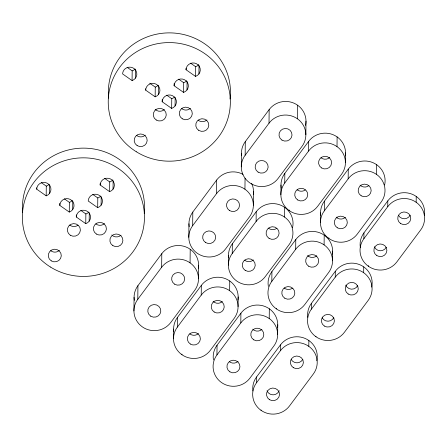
<?xml version="1.0" encoding="UTF-8"?>
<svg xmlns="http://www.w3.org/2000/svg" width="447" height="447" viewBox="0 0 447 447"><rect width="100%" height="100%" fill="white"/><g stroke="black" fill="none" stroke-linecap="round" stroke-linejoin="round"><path stroke-width="0.67" d="M36.71 189.176A7.124 6.917 0.6 0 1 43.119 182.421A7.124 6.917 0.6 0 1 50.785 187.813A7.124 6.917 0.6 0 1 46.181 195.836L36.71 189.176L36.721 187.79M46.181 195.836L46.281 186.125L41.269 182.6M49.606 193.361L49.69 184.868M59.797 205.408A7.124 6.917 0.6 0 1 66.206 198.652A7.124 6.917 0.6 0 1 73.872 204.044A7.124 6.917 0.6 0 1 69.268 212.068L59.797 205.408L59.82 203.329M69.268 212.068L69.369 202.357L64.357 198.831M72.688 209.593L72.777 201.1M76.286 217.002A7.124 6.917 0.6 0 1 82.695 210.246A7.124 6.917 0.6 0 1 90.361 215.638A7.124 6.917 0.6 0 1 85.757 223.662L76.286 217.002L76.308 214.923M85.757 223.662L85.863 213.957L80.846 210.431M89.182 221.192L89.271 212.694M97.686 207.654A7.124 6.917 0.6 0 0 102.29 199.63A7.124 6.917 0.6 0 0 94.624 194.238A7.124 6.917 0.6 0 0 88.215 200.994L97.686 207.654L97.792 197.948L92.775 194.423M100.145 184.991A7.124 6.917 0.6 0 1 106.554 178.236A7.124 6.917 0.6 0 1 114.22 183.622A7.124 6.917 0.6 0 1 109.616 191.651L100.145 184.991L100.162 183.6M101.111 205.184L101.201 196.686M109.616 191.651L109.722 181.94L104.704 178.414M113.041 189.176L113.13 180.677M132.072 80.583A7.124 6.917 0.6 0 0 136.676 72.559A7.124 6.917 0.6 0 0 129.01 67.167A7.124 6.917 0.6 0 0 122.601 73.923L132.072 80.583L132.178 70.872L127.16 67.346M135.497 78.108L135.586 69.615M133.927 310.944L134.072 297.356M190.21 249.264L190.07 262.853A20.355 19.763 0.6 0 1 194.629 290.455L170.771 322.471A20.355 19.763 0.6 0 1 142.353 326.886A20.355 19.763 0.6 0 1 137.793 299.283L137.933 285.689L161.792 253.672A20.355 19.763 0.6 0 1 185.974 246.973A20.355 19.763 0.6 0 1 198.412 268.217M145.688 90.154A7.124 6.917 0.6 0 1 152.097 83.399A7.124 6.917 0.6 0 1 159.763 88.791A7.124 6.917 0.6 0 1 155.159 96.815L145.688 90.154L145.7 88.769M155.159 96.815L155.26 87.109L149.689 83.187M158.584 94.345L158.668 85.846M162.177 101.748A7.124 6.917 0.6 0 1 168.586 94.993A7.124 6.917 0.6 0 1 176.258 100.385A7.124 6.917 0.6 0 1 171.654 108.409L162.177 101.748L162.2 99.67M137.793 299.283L161.652 267.267L161.792 253.672M171.654 108.409L171.754 98.703L166.737 95.177M174.107 85.74A7.124 6.917 0.6 0 1 180.521 78.99A7.124 6.917 0.6 0 1 188.187 84.377A7.124 6.917 0.6 0 1 183.583 92.406L174.107 85.74L174.129 83.662M175.073 105.939L175.163 97.44M173.503 338.776L173.609 329.065M229.747 280.973L229.646 290.684A20.355 19.763 0.6 0 1 234.206 318.286L210.347 350.303A20.355 19.763 0.6 0 1 181.929 354.711A20.355 19.763 0.6 0 1 177.37 327.109L177.47 317.404L201.329 285.387A20.355 19.763 0.6 0 1 225.512 278.688A20.355 19.763 0.6 0 1 237.944 299.931M183.583 92.406L183.683 82.695L178.666 79.169M181.929 354.711L181.935 354.108M186.036 69.738A7.124 6.917 0.6 0 1 192.45 62.982A7.124 6.917 0.6 0 1 200.116 68.369A7.124 6.917 0.6 0 1 195.512 76.398L186.036 69.738L186.053 68.346M187.002 89.931L187.092 81.432M188.802 237.312L188.947 223.718M245.062 178.18L244.945 189.221A20.355 19.763 0.6 0 1 249.504 216.823L225.646 248.839A20.355 19.763 0.6 0 1 197.228 253.253A20.355 19.763 0.6 0 1 192.668 225.646L192.808 212.057L216.666 180.04A20.355 19.763 0.6 0 1 243.012 174.347M195.512 76.398L195.613 66.687L190.595 63.161M198.932 73.923L199.021 65.43M198.496 278.794L198.636 265.2M177.37 327.109L201.228 295.098L201.329 285.387M192.668 225.646L216.527 193.635L216.666 180.04M269.323 308.804L269.223 318.51A20.355 19.763 0.6 0 1 273.782 346.112L249.923 378.128A20.355 19.763 0.6 0 1 221.505 382.543A20.355 19.763 0.6 0 1 216.946 354.94L217.046 345.229L240.905 313.213A20.355 19.763 0.6 0 1 265.088 306.513A20.355 19.763 0.6 0 1 277.526 327.757M228.383 265.138L228.484 255.433M284.622 207.341L284.521 217.052A20.355 19.763 0.6 0 1 289.08 244.654L265.222 276.665A20.355 19.763 0.6 0 1 236.804 281.079A20.355 19.763 0.6 0 1 232.244 253.477L232.345 243.766L256.204 211.755A20.355 19.763 0.6 0 1 281.012 205.313A20.355 19.763 0.6 0 1 292.573 227.596M238.072 306.62L238.173 296.914M241.296 166.882L241.436 153.287M216.946 354.94L240.804 322.924L240.905 313.213M297.579 105.196L297.434 118.79A20.355 19.763 0.6 0 1 301.993 146.392L278.135 178.403A20.355 19.763 0.6 0 1 249.717 182.817A20.355 19.763 0.6 0 1 245.157 155.215L245.297 141.621L269.155 109.61A20.355 19.763 0.6 0 1 293.97 103.168A20.355 19.763 0.6 0 1 305.53 125.451M253.371 205.162L253.51 191.567M232.244 253.477L256.103 221.461L256.204 211.755M308.86 340.513L308.799 346.341A20.355 19.763 0.6 0 1 313.364 373.943L289.505 405.954A20.355 19.763 0.6 0 1 261.082 410.368A20.355 19.763 0.6 0 1 256.522 382.766L256.584 376.938L280.442 344.928A20.355 19.763 0.6 0 1 305.251 338.485A20.355 19.763 0.6 0 1 316.811 360.768M261.082 410.368L261.087 410.005M245.157 155.215L269.016 123.199L269.155 109.61M324.204 235.167L324.097 244.878A20.355 19.763 0.6 0 1 328.662 272.48L304.804 304.496A20.355 19.763 0.6 0 1 276.38 308.905A20.355 19.763 0.6 0 1 271.821 281.303L271.921 271.597L295.78 239.581A20.355 19.763 0.6 0 1 319.968 232.881A20.355 19.763 0.6 0 1 332.4 254.125M276.38 308.905L276.386 308.301M277.648 334.451L277.749 324.74M280.872 194.708L280.973 184.997M256.522 382.766L280.381 350.75L280.442 344.928M337.116 136.905L337.01 146.616A20.355 19.763 0.6 0 1 341.575 174.218L317.716 206.235A20.355 19.763 0.6 0 1 289.293 210.649A20.355 19.763 0.6 0 1 284.733 183.047L284.834 173.335L308.693 141.319A20.355 19.763 0.6 0 1 332.881 134.62A20.355 19.763 0.6 0 1 345.313 155.863M289.293 210.649L289.298 210.04M271.821 281.303L295.679 249.292L295.78 239.581M305.86 134.726L305.999 121.137M284.733 183.047L308.592 151.03L308.693 141.319M363.735 266.881L363.674 272.704A20.355 19.763 0.6 0 1 368.239 300.306L344.38 332.322A20.355 19.763 0.6 0 1 315.956 336.736A20.355 19.763 0.6 0 1 311.397 309.134L311.458 303.306L335.317 271.29A20.355 19.763 0.6 0 1 360.126 264.853A20.355 19.763 0.6 0 1 371.686 287.136M315.956 336.736L315.962 336.373M320.449 222.533L320.549 212.828M376.692 164.736L376.586 174.447A20.355 19.763 0.6 0 1 381.151 202.05L357.293 234.06A20.355 19.763 0.6 0 1 328.869 238.475A20.355 19.763 0.6 0 1 324.31 210.872L324.41 201.161L348.269 169.15A20.355 19.763 0.6 0 1 373.083 162.708A20.355 19.763 0.6 0 1 384.643 184.991M328.869 238.475L328.875 237.865M332.523 260.813L332.624 251.108M311.397 309.134L335.256 277.118L335.317 271.29M345.436 162.557L345.537 152.846M324.31 210.872L348.168 178.856L348.269 169.15M416.224 196.445L416.168 202.273A20.355 19.763 0.6 0 1 420.728 229.875L396.869 261.892A20.355 19.763 0.6 0 1 368.445 266.3A20.355 19.763 0.6 0 1 363.886 238.698L363.947 232.876L387.806 200.859A20.355 19.763 0.6 0 1 411.989 194.16A20.355 19.763 0.6 0 1 424.426 215.404M368.445 266.3L368.457 265.574M363.886 238.698L387.745 206.687L387.806 200.859M348.168 178.856A20.355 19.763 0.6 0 1 376.586 174.447M320.706 215.203A20.355 19.763 0.6 0 1 324.41 201.161M345.397 217.337A6.515 6.325 0.6 0 1 336.189 217.119M368.786 185.717A6.515 6.325 0.6 0 1 360.047 185.103M295.679 249.292A20.355 19.763 0.6 0 1 324.097 244.878M268.317 286.309A20.355 19.763 0.6 0 1 271.921 271.597M292.433 288.164A6.515 6.325 0.6 0 1 284.136 287.957M316.767 255.757A6.515 6.325 0.6 0 1 307.558 255.539M256.103 221.461A20.355 19.763 0.6 0 1 284.521 217.052M228.64 257.807A20.355 19.763 0.6 0 1 232.345 243.766M253.332 259.942A6.515 6.325 0.6 0 1 244.559 260.132M276.715 228.322A6.515 6.325 0.6 0 1 268.418 228.115M240.804 322.924A20.355 19.763 0.6 0 1 269.223 318.51M213.442 359.947A20.355 19.763 0.6 0 1 217.046 345.229M238.033 361.405A6.515 6.325 0.6 0 1 229.261 361.589M261.892 329.389A6.515 6.325 0.6 0 1 252.684 329.171M201.228 295.098A20.355 19.763 0.6 0 1 229.646 290.684M173.766 331.439A20.355 19.763 0.6 0 1 177.47 317.404M198.457 333.574A6.515 6.325 0.6 0 1 189.684 333.764M222.315 301.563A6.515 6.325 0.6 0 1 213.107 301.345M308.592 151.03A20.355 19.763 0.6 0 1 337.01 146.616M281.23 188.047A20.355 19.763 0.6 0 1 284.834 173.335M305.346 189.908A6.515 6.325 0.6 0 1 297.048 189.696M329.679 157.495A6.515 6.325 0.6 0 1 320.907 157.685M387.745 206.687A20.355 19.763 0.6 0 1 416.168 202.273M360.343 247.588A20.355 19.763 0.6 0 1 363.947 232.876M386.32 247.185A6.515 6.325 0.6 0 1 374.357 246.727M410.178 215.169A6.515 6.325 0.6 0 1 398.484 215.303M335.256 277.118A20.355 19.763 0.6 0 1 363.674 272.704M307.754 317.348A20.355 19.763 0.6 0 1 311.458 303.306M333.831 317.616A6.515 6.325 0.6 0 1 322.136 317.75M357.689 285.605A6.515 6.325 0.6 0 1 345.727 285.141M280.381 350.75A20.355 19.763 0.6 0 1 308.799 346.341M252.879 390.98A20.355 19.763 0.6 0 1 256.584 376.938M279.196 390.695A6.515 6.325 0.6 0 1 266.993 390.795M302.815 359.237A6.515 6.325 0.6 0 1 291.12 359.366M216.527 193.635A20.355 19.763 0.6 0 1 244.945 189.221M189.204 226.769A20.355 19.763 0.6 0 1 192.808 212.057M251.627 183.348A20.355 19.763 0.6 0 1 253.287 194.585M161.652 267.267A20.355 19.763 0.6 0 1 190.07 262.853M134.329 300.406A20.355 19.763 0.6 0 1 137.933 285.689M269.016 123.199A20.355 19.763 0.6 0 1 297.434 118.79M241.592 155.662A20.355 19.763 0.6 0 1 245.297 141.621M108.66 98.15A61.06 59.295 0.6 0 1 169.815 32.877A61.06 59.295 0.6 0 1 230.054 99.016M174.481 97.027A7.124 6.917 0.6 0 1 171.754 98.703M198.703 64.625A7.124 6.917 0.6 0 1 195.613 66.687M186.595 80.829A7.124 6.917 0.6 0 1 183.683 82.695M158.177 85.237A7.124 6.917 0.6 0 1 155.26 87.109M135.089 69.006A7.124 6.917 0.6 0 1 132.178 70.872M206.877 119.941A6.515 6.325 0.6 0 1 198.105 120.126M190.388 108.347A6.515 6.325 0.6 0 1 181.616 108.532M164.351 109.554A6.515 6.325 0.6 0 1 155.143 109.336M145.264 135.167A6.515 6.325 0.6 0 1 136.497 135.357M22.696 212.722A61.06 59.295 0.6 0 1 83.93 148.13A61.06 59.295 0.6 0 1 144.241 213.605M88.774 212.09A7.124 6.917 0.6 0 1 85.863 213.957M112.812 179.878A7.124 6.917 0.6 0 1 109.722 181.94M100.704 196.082A7.124 6.917 0.6 0 1 97.792 197.948M72.285 200.491A7.124 6.917 0.6 0 1 69.369 202.357M49.008 184.449A7.124 6.917 0.6 0 1 46.281 186.125M120.986 235.195A6.515 6.325 0.6 0 1 111.778 234.977M104.497 223.601A6.515 6.325 0.6 0 1 95.725 223.785M77.99 225.204A6.515 6.325 0.6 0 1 69.693 224.997M59.373 250.421A6.515 6.325 0.6 0 1 50.606 250.611M337.284 227.786A6.515 6.325 0.6 0 0 347.308 222.768A6.515 6.325 0.6 0 0 337.815 216.845A6.515 6.325 0.6 0 0 337.284 227.786M361.142 195.775A6.515 6.325 0.6 0 0 371.166 190.757A6.515 6.325 0.6 0 0 361.673 184.829A6.515 6.325 0.6 0 0 361.142 195.775M284.789 298.222A6.515 6.325 0.6 0 0 294.819 293.204A6.515 6.325 0.6 0 0 285.326 287.276A6.515 6.325 0.6 0 0 284.789 298.222M308.648 266.205A6.515 6.325 0.6 0 0 318.677 261.188A6.515 6.325 0.6 0 0 309.184 255.259A6.515 6.325 0.6 0 0 308.648 266.205M245.213 270.39A6.515 6.325 0.6 0 0 255.237 265.373A6.515 6.325 0.6 0 0 245.749 259.45A6.515 6.325 0.6 0 0 245.213 270.39M269.072 238.374A6.515 6.325 0.6 0 0 279.101 233.362A6.515 6.325 0.6 0 0 269.608 227.434A6.515 6.325 0.6 0 0 269.072 238.374M229.914 371.854A6.515 6.325 0.6 0 0 239.938 366.836A6.515 6.325 0.6 0 0 230.451 360.908A6.515 6.325 0.6 0 0 229.914 371.854M253.773 339.837A6.515 6.325 0.6 0 0 263.803 334.82A6.515 6.325 0.6 0 0 254.309 328.897A6.515 6.325 0.6 0 0 253.773 339.837M190.338 344.028A6.515 6.325 0.6 0 0 200.362 339.01A6.515 6.325 0.6 0 0 190.875 333.082A6.515 6.325 0.6 0 0 190.338 344.028M214.197 312.012A6.515 6.325 0.6 0 0 224.221 306.994A6.515 6.325 0.6 0 0 214.733 301.066A6.515 6.325 0.6 0 0 214.197 312.012M297.702 199.96A6.515 6.325 0.6 0 0 307.732 194.942A6.515 6.325 0.6 0 0 298.238 189.014A6.515 6.325 0.6 0 0 297.702 199.96M321.561 167.943A6.515 6.325 0.6 0 0 331.59 162.926A6.515 6.325 0.6 0 0 322.097 157.003A6.515 6.325 0.6 0 0 321.561 167.943M376.86 255.617A6.515 6.325 0.6 0 0 386.884 250.599A6.515 6.325 0.6 0 0 377.391 244.671A6.515 6.325 0.6 0 0 376.86 255.617M400.719 223.601A6.515 6.325 0.6 0 0 410.743 218.583A6.515 6.325 0.6 0 0 401.25 212.66A6.515 6.325 0.6 0 0 400.719 223.601M324.371 326.047A6.515 6.325 0.6 0 0 334.395 321.03A6.515 6.325 0.6 0 0 324.902 315.107A6.515 6.325 0.6 0 0 324.371 326.047M348.23 294.031A6.515 6.325 0.6 0 0 358.254 289.013A6.515 6.325 0.6 0 0 348.761 283.091A6.515 6.325 0.6 0 0 348.23 294.031M269.491 399.679A6.515 6.325 0.6 0 0 279.52 394.662A6.515 6.325 0.6 0 0 270.027 388.739A6.515 6.325 0.6 0 0 269.491 399.679M293.349 367.669A6.515 6.325 0.6 0 0 303.379 362.651A6.515 6.325 0.6 0 0 293.886 356.723A6.515 6.325 0.6 0 0 293.349 367.669M205.637 242.565A6.515 6.325 0.6 0 0 215.661 237.547A6.515 6.325 0.6 0 0 206.173 231.619A6.515 6.325 0.6 0 0 205.637 242.565M229.495 210.548A6.515 6.325 0.6 0 0 239.519 205.531A6.515 6.325 0.6 0 0 230.032 199.608A6.515 6.325 0.6 0 0 229.495 210.548M150.762 316.197A6.515 6.325 0.6 0 0 160.786 311.179A6.515 6.325 0.6 0 0 151.293 305.256A6.515 6.325 0.6 0 0 150.762 316.197M174.621 284.18A6.515 6.325 0.6 0 0 184.645 279.163A6.515 6.325 0.6 0 0 175.151 273.24A6.515 6.325 0.6 0 0 174.621 284.18M258.126 172.129A6.515 6.325 0.6 0 0 268.15 167.111A6.515 6.325 0.6 0 0 258.662 161.188A6.515 6.325 0.6 0 0 258.126 172.129M281.984 140.118A6.515 6.325 0.6 0 0 292.014 135.1A6.515 6.325 0.6 0 0 282.521 129.172A6.515 6.325 0.6 0 0 281.984 140.118M136.307 151.757A61.06 59.295 0.6 0 0 230.289 104.715A61.06 59.295 0.6 0 0 141.302 49.164A61.06 59.295 0.6 0 0 136.307 151.757M198.764 130.39A6.515 6.325 0.6 0 0 208.788 125.372A6.515 6.325 0.6 0 0 199.295 119.444A6.515 6.325 0.6 0 0 198.764 130.39M182.27 118.796A6.515 6.325 0.6 0 0 192.294 113.778A6.515 6.325 0.6 0 0 182.806 107.85A6.515 6.325 0.6 0 0 182.27 118.796M156.238 120.003A6.515 6.325 0.6 0 0 166.262 114.985A6.515 6.325 0.6 0 0 156.768 109.062A6.515 6.325 0.6 0 0 156.238 120.003M137.151 145.616A6.515 6.325 0.6 0 0 147.175 140.598A6.515 6.325 0.6 0 0 137.682 134.676A6.515 6.325 0.6 0 0 137.151 145.616M50.416 267.01A61.06 59.295 0.6 0 0 144.398 219.969A61.06 59.295 0.6 0 0 55.411 164.418A61.06 59.295 0.6 0 0 50.416 267.01M112.867 245.643A6.515 6.325 0.6 0 0 122.897 240.626A6.515 6.325 0.6 0 0 113.404 234.697A6.515 6.325 0.6 0 0 112.867 245.643M96.379 234.049A6.515 6.325 0.6 0 0 106.403 229.032A6.515 6.325 0.6 0 0 96.91 223.103A6.515 6.325 0.6 0 0 96.379 234.049M70.347 235.256A6.515 6.325 0.6 0 0 80.371 230.239A6.515 6.325 0.6 0 0 70.877 224.316A6.515 6.325 0.6 0 0 70.347 235.256M51.26 260.869A6.515 6.325 0.6 0 0 61.284 255.852A6.515 6.325 0.6 0 0 51.791 249.929A6.515 6.325 0.6 0 0 51.26 260.869"/></g></svg>
